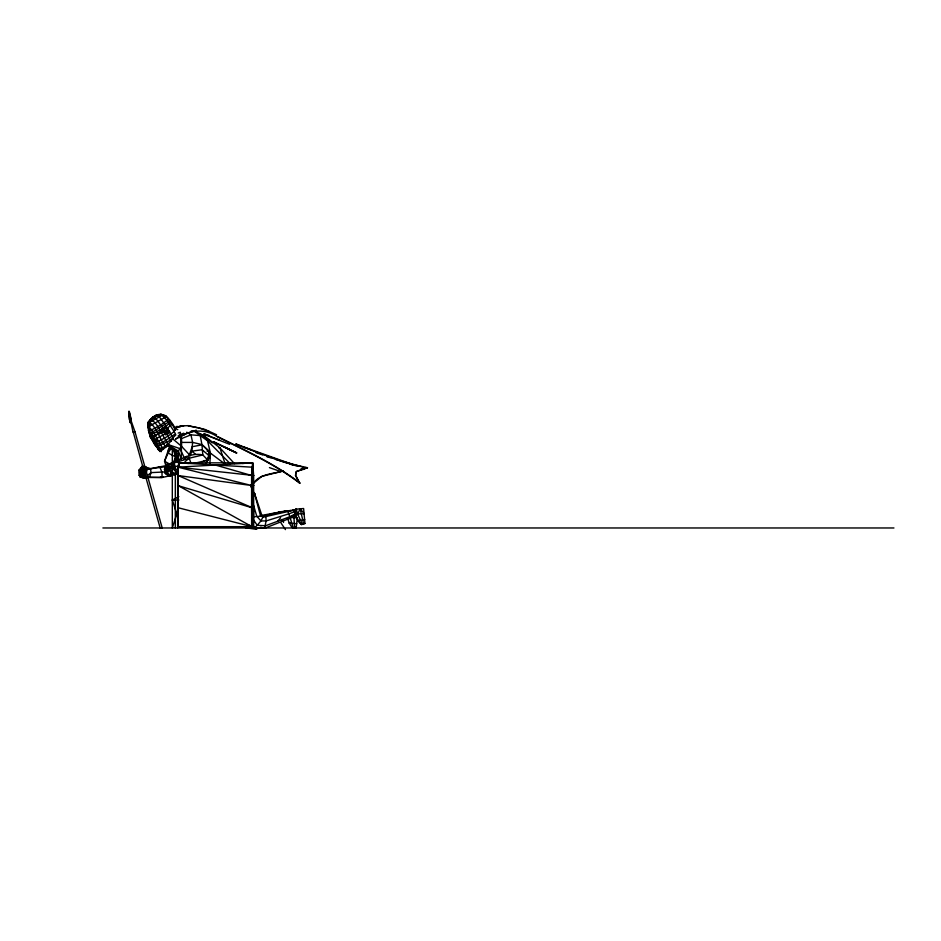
<?xml version="1.0" encoding="UTF-8"?>
<svg xmlns="http://www.w3.org/2000/svg" width="941" height="941" viewBox="0 0 941 941"><rect width="100%" height="100%" fill="white"/><g stroke="black" fill="none" stroke-linecap="round" stroke-linejoin="round"><path stroke-width="1.41" d="M143.397 477.722L140.444 477.287L139.515 475.381L139.621 470.3L143.291 466.654L146.149 467.43L145.926 468.277M177.99 507.622L177.99 526.678L253.294 526.678L253.658 507.622L250.965 506.458M169.439 419.639L169.698 420.721L168.274 422.262L153.136 431.672L151.948 434.248L161.287 451.656L158.559 449.916L150.172 436.824L147.737 426.391L148.302 422.156C151.007 417.816 155.688 414.628 160.864 414.146L164.84 415.487L169.439 419.639L175.402 429.99M293.757 514.798L294.627 527.642M181.39 442.411L192.623 442.411L201.915 444.552L202.821 454.938L207.843 460.137L206.138 463.525M177.637 527.972L177.637 475.499L178.661 462.843L252.635 462.843L253.658 475.499L253.658 526.666M251.612 527.972L251.612 475.499L252.635 462.843L177.99 467.183L177.99 526.678M191.235 430.872L193.881 430.872L200.245 435.589L201.915 444.552L209.29 451.21L207.843 460.137L193.987 463.384M164.204 427.567L166.122 426.155L159.135 416.628L156.512 415.157L153.171 416.934L148.302 422.156L147.737 426.391L148.843 426.485L166.557 416.522L171.968 424.215L167.322 428.249L173.203 438.224L165.992 446.987L160.676 451.233C154.595 443.07 147.114 433.107 149.56 422.262C153.16 416.91 160.382 413.028 166.557 416.522L164.84 415.487L164.299 416.334M209.902 463.395L210.419 453.127L207.538 440.823L203.503 435.307L193.881 430.872M253.258 483.556C259.434 473.617 274.76 473.676 282.935 471.076M296.686 523.69L297.285 517.679L290.063 517.515L293.11 527.607L296.144 527.678L296.686 523.69L289.287 523.125L287.476 518.15M178.084 435.989L180.131 434.495L180.39 432.237L178.178 433.072M160.005 451.174L159.911 451.551C154.677 442.376 143.761 430.308 150.631 419.157C159.582 424.885 161.84 436.083 168.392 443.858C155.994 454.056 154.7 444.27 149.572 434.048L151.948 434.248L163.24 428.261L155.935 418.71L153.171 416.934L152.43 418.416M170.45 447.187L168.651 449.104L168.098 453.044L164.569 461.184L166.145 466.571L148.443 469.041L165.969 465.666L165.604 462.772M130.775 420.827L130.599 418.851M130.811 422.133L129.976 417.639C131.705 432.284 127.529 411.099 129.058 411.393C130.576 412.534 131.434 426.332 130.905 420.015M148.843 426.485L154.265 433.213L156.865 438.424L156.171 442.529L153.948 442.693L156.171 442.529L167.91 436.212L174.144 431.601L167.004 420.415L160.864 414.146M178.249 469.241L173.215 469.277L170.791 471.041L167.886 471.288L164.546 469.688L164.91 467.583L167.028 464.536C178.966 461.325 189.811 451.962 202.821 454.938L189.235 458.196L167.133 465.219L164.546 469.688L165.228 473.252L167.969 474.911L165.193 472.488L167.71 474.511M140.385 477.052L139.292 475.24L138.939 470.171L142.267 466.207L143.291 466.654L140.444 477.287L140.668 475.476M252.953 525.278L254.576 527.736L257.222 525.313L265.574 525.748L289.793 516.75L295.439 513.821L296.286 509.14L303.614 508.516L304.955 523.49L301.438 524.572L298.074 520.738L294.992 515.456L295.439 513.821L293.768 510.187L286.37 510.939L263.445 516.103L252.858 516.785M165.228 473.252L168.686 476.005L167.474 470.335L166.11 470.453L166.957 473.958L168.686 476.005L170.827 475.77L172.662 474.288L172.403 473.57L170.45 473.57M167.275 430.766L168.063 429.19L167.663 430.79C161.334 432.848 166.545 437.024 169.651 431.99C169.792 429.014 165.675 431.531 168.627 430.343M155.771 415.44L156.03 416.369L155.771 415.44L159.194 415.087M143.538 477.205L144.244 474.546M144.502 473.594L144.961 471.888M145.208 470.935L145.667 469.23M143.303 475.205L145.373 474.852L145.62 473.888L139.586 472.159L146.078 472.194L146.337 471.241L140.621 469.288L146.796 469.535L147.043 468.583L145.443 467.23L142.597 477.863L144.655 477.51L144.914 476.546L143.303 475.205L141.162 474.629L139.292 475.24M146.443 472.053L147.596 467.995L142.267 466.207L150.466 468.559L151.042 472.629L149.548 477.111L147.455 477.499L162.052 477.487L175.744 474.57L178.343 469.418M178.367 509.304L172.309 527.972L172.309 468.877L178.096 471.794M208.479 453.621L209.29 451.21L207.044 451.08M189.329 455.032L192.199 446.716L192.623 442.411L190.952 434.848L186.718 432.201M175.073 428.155L180.484 425.932L188.247 425.638L204.597 429.296L216.548 434.73M166.675 445.117L165.992 446.987C159.464 439.306 157.676 428.802 149.56 422.262L148.302 422.156M158.017 448.504L158.559 449.916L162.734 448.492L163.44 449.386M168.651 449.104L164.569 461.184L170.639 464.689M254.576 527.736L264.539 528.289L266.127 520.938L265.88 516.68L264.974 515.456M171.144 441.223L163.793 429.719L164.875 428.249L166.063 428.214L168.463 432.084L166.192 433.578M206.573 461.725L209.078 455.632L202.009 449.739L191.929 451.151L189.917 456.032M175.12 428.449L178.061 426.838L183.93 425.697M295.439 513.821L304.214 513.751L300.108 508.658L297.674 514.304L289.028 518.667L264.539 528.289M172.968 463.101L175.732 457.361L173.156 448.975M148.89 429.578L148.325 430.637L151.748 429.814L160.935 424.885L167.004 420.415L168.51 418.886L167.874 418.075M304.955 523.49L302.202 523.725L297.674 514.304L296.286 509.14L294.945 511.633L289.334 513.692L266.127 520.938L260.916 520.914L256.728 516.162L253.564 505.188M172.932 439.012L181.39 446.175L178.367 451.092L178.367 460.667M169.333 468.806L167.886 471.288L170.662 468.453L173.814 462.254L167.133 465.219M299.732 483.227L295.603 475.264L296.333 471.441L307.46 467.712L296.215 471.7L295.474 475.511L299.732 483.227C274.584 463.96 245.577 450.88 217.418 436.789C204.303 427.649 188.188 430.308 175.708 438.929M171.909 447.128L168.098 453.044L176.626 457.361M300.814 469.488L303.825 469.218L300.944 469.241M177.661 466.007L164.546 469.688L167.251 465.901L174.132 462.843L175.485 469.524L175.167 468.947M166.604 465.983L167.804 464.325L167.028 464.536L167.251 465.901L173.215 469.277M253.929 482.839L261.81 476.346L280.806 471.594L269.444 467.618M175.355 427.884L174.52 430.825M175.273 427.602L174.308 430.778M175.943 434.813L170.439 440.247L156.935 446.752M144.655 477.51L139.515 475.381L141.644 472.829M174.132 462.843L170.121 467.665L170.662 468.453L166.11 470.453L168.851 467.183L174.65 465.136M277.795 521.008L280.689 517.703M151.489 433.53L153.136 431.672L148.937 432.836M255.787 529.23L257.105 527.772L248.33 526.737L245.46 527.736L255.787 529.23L261.116 527.195M296.286 509.14L293.286 510.434L296.286 509.14L295.262 510.257L292.627 510.316M302.814 524.455L303.578 523.608L300.108 508.658M183.836 459.502L186.718 456.35L189.235 458.196L190.823 462.866M164.181 433.083C167.216 431.319 161.64 433.154 162.087 430.131L162.746 427.943L165.981 426.896L162.264 429.072L162.746 427.943L164.793 426.873L165.145 427.449M160.135 527.854L162.146 527.76L160.135 527.854L144.985 474.311M160.582 431.225L152.324 438.4M280.83 471.3L283.041 470.794M140.868 475.746L139.515 475.381L141.385 473.782L145.373 474.852M185.001 461.678L189.235 458.196M170.568 475.37L172.662 474.288L170.827 474.158L172.662 473.958L171.05 474.511L170.827 475.77L170.827 474.158M166.122 426.155L170.65 422.25L170.615 421.015M165.134 471.147L164.91 467.583L166.004 466.807M148.29 426.438L149.054 425.932M165.981 426.896L164.793 426.873M163.052 429.496L162.087 430.131L166.863 427.261L168.063 429.19L163.675 432.095L162.475 430.155L163.134 427.979L163.487 428.555M163.793 429.719L166.063 428.214M166.686 429.814L167.674 429.155M165.098 433.942L154.395 439.635L151.783 439.423L153.089 439.529C144.102 435.859 160.993 435.412 163.252 431.049M159.37 449.633L160.346 451.198L151.16 436.6M284.782 511.445L291.063 510.516M292.663 527.36L291.839 527.348L293.11 527.607L291.839 527.348L289.287 523.125L289.922 522.749M150.148 425.967L149.56 422.262L162.511 415.146M164.546 469.688L168.851 467.183L174.944 466.395M250.741 486.932L253.294 485.509M178.367 518.667L172.309 500L178.861 496.695M283.076 512.186L285.511 510.975L260.434 515.656M175.579 439.082L187.506 433.225L196.375 430.308L192.176 431.354M207.596 459.161L210.184 457.902L209.29 451.21M165.157 434.66L167.816 433.625L167.333 432.836M207.69 459.067L210.184 457.902M293.839 515.586L295.839 516.303L293.839 515.586L287.487 518.315L289.028 518.667L289.793 516.75L287.911 511.281L286.37 510.939M301.073 524.208L302.202 523.725L301.438 524.572L298.074 520.738L304.719 519.503M130.293 418.369L135.057 432.025L162.146 527.76M133.199 431.99L143.385 468.689M139.586 472.159L142.103 471.123L146.078 472.194M181.66 435.73L184.271 434.671M179.213 437.106L181.39 438.635L190.952 434.848L200.245 435.589L207.538 440.823L230.416 463.901M140.621 469.288L142.809 468.465L146.796 469.535M180.131 434.495L183.777 433.201M170.968 473.205L171.956 472.864L170.427 472.382M130.34 422.062L129.74 417.604L130.999 422.074M129.67 418.592L130.14 420.651M131.317 420.004L128.87 411.452M269.914 514.362L276.748 512.68M160.146 477.299L162.946 476.652M141.091 469.677L138.939 470.171L142.103 471.123M181.248 459.126L178.367 451.092L167.004 444.176L168.392 443.858M154.395 439.635L152.63 439.835M281.218 520.255L282.582 520.102M202.186 444.811L192.199 446.716L191.929 451.151L195.552 454.315M176.285 426.791L177.555 426.555M293.768 510.187L263.504 517.103L260.551 515.915L254.458 493.178L261.951 515.692M176.238 426.496L180.331 426.814M203.715 460.819L207.843 460.137M165.945 471.888L151.042 472.629L144.738 477.981L143.303 477.558M303.32 468.383L307.46 467.712L292.157 464.289L243.754 447.022M303.237 468.665L307.401 468.006L304.849 467.512M282.112 511.81L278.113 512.351L281.935 511.586M170.568 472.594L171.697 472.464L171.956 473.194L170.827 472.982L171.768 474.44L168.91 474.758L166.957 473.958L168.298 473.817M170.568 473.77L172.403 473.57M164.91 467.583L166.275 467.465M298.074 520.738L299.344 520.632L298.685 521.349L296.556 517.574M142.809 468.465L140.491 468.289M242.366 463.454L252.635 462.843L252.635 485.509M139.621 470.3L142.362 470.171M150.125 436.436L151.089 436.612M147.09 477.181L162.052 477.487L161.993 472.547L160.041 467.418L158.123 467.207M130.105 418.38L133.034 432.084L135.057 432.025L134.104 431.872M198.61 433.648L203.503 435.307L219.912 447.845L234.462 463.619M218.806 447.845L219.912 447.845L224.828 462.89M178.367 451.092L175.32 451.092L166.792 445.552M251.976 507.622L177.99 475.499M177.637 475.499L251.612 485.509L177.99 467.183L253.658 475.499L250.871 474.723M178.661 465.654L178.661 462.843L251.976 467.183L251.976 526.678L177.99 485.509M250.388 485.509L253.658 485.509L250.847 484.827M172.309 500L178.943 500M253.294 507.622L250.871 506.787M102.875 527.972L893.95 527.972M176.743 429.508L177.79 429.519M289.287 523.125L290.698 523.161M188.706 463.431L178.661 462.843L179.096 465.736M139.515 475.381L144.914 476.546M152.889 420.521L151.63 419.651M166.475 427.226L165.592 426.873M169.651 431.99L168.239 430.308M159.158 448.245L160.052 449.692L158.688 449.575M250.741 475.17L253.658 475.499M197.457 427.637L188.212 425.92M250.753 485.121L253.658 485.509M301.108 469.077L303.672 469.465M146.831 476.593L149.548 477.111L144.738 477.981L145.161 476.522L143.573 475.981M170.345 473.417L172.403 473.888M303.567 467.265L281.241 460.949M177.637 507.622L251.976 526.678L251.612 507.622L177.637 485.509M147.043 468.583L143.067 467.512L141.338 468.571L145.549 469.7M215.313 465.019L251.612 475.499M198.704 427.814L209.361 431.543M203.715 433.801L209.008 435.436M275.513 459.09L297.521 466.313M275.419 459.373L287.958 463.372M266.715 456.244L274.254 458.69M266.621 456.538L270.396 457.749M167.028 464.536L168.227 464.925M255.999 452.656L262.833 454.974M289.31 463.831L293.357 465.219M279.912 460.502L259.669 453.339M167.004 444.176L179.978 448.634L184.13 457.455M251.365 449.892L236.026 443.881M243.648 447.304L258.469 452.892M229.722 444.352L204.373 434.377M212.137 437.189L219.912 440.282M235.897 444.164L244.46 447.622M204.479 434.095L210.843 436.671M225.099 447.363L230.098 449.704L213.548 441.741M228.698 449.057L230.098 449.704M229.839 449.586L236.744 452.786M167.863 445.716L170.203 446.881M213.419 442.011L236.638 453.056L213.83 441.917M217.547 436.518C245.719 450.621 274.748 463.69 299.873 482.98M295.251 527.195L296.144 527.678M249.424 525.254L251.976 526.678M165.193 472.488L167.263 473.805M293.733 514.856L295.839 516.303M170.662 468.453L167.251 465.901M167.969 474.911L166.239 473.664L168.427 475.617M145.185 466.712L146.149 467.43M224.158 463.407L210.419 453.127L201.915 444.552M202.397 435.307L204.585 436.977M207.867 439.482L212.243 442.835M171.227 471.006L175.744 474.57L175.544 473.688M144.726 469.888L146.337 471.241M144.02 472.547L145.62 473.888M157.7 415.593L158.629 416.581M181.39 446.175L189.953 455.326M151.219 438.318L150.595 437.259M177.179 453.268L174.25 449.457M253.494 492.014L254.705 493.613M162.734 448.492L156.865 438.424M252.376 518.185L257.222 525.313L260.916 520.914L263.445 516.103M281.053 523.031L285.441 529.607M168.91 474.758L168.686 476.005M164.569 433.119L165.557 434.695M150.631 419.157L151.407 420.404M171.991 422.944L175.555 428.755M174.144 431.601L175.438 433.801C169.615 437.683 161.899 444.07 155.23 444.54M130.528 422.003L129.529 419.757L129.058 411.393M179.449 460.467L175.32 451.092L175.32 462.043M175.732 457.361L177.237 461.125M181.39 438.635L180.39 436.012L181.354 438.624L181.401 446.481L181.39 438.635L181.39 459.079M174.144 449.998L178.014 462.207M170.791 471.041L171.768 474.44M150.172 419.533L150.395 420.321M152.677 417.439L152.936 418.463M165.969 465.666L166.145 466.571M283.312 520.561L283.523 522.431M149.854 432.401L150.007 434.401M253.294 467.183L253.294 526.678M175.32 468.877L175.32 527.972M172.309 449.01L172.309 463.207M164.416 431.319L163.287 432.06L165.004 432.26L164.416 431.319M171.238 471.759L171.238 471.759"/></g></svg>
